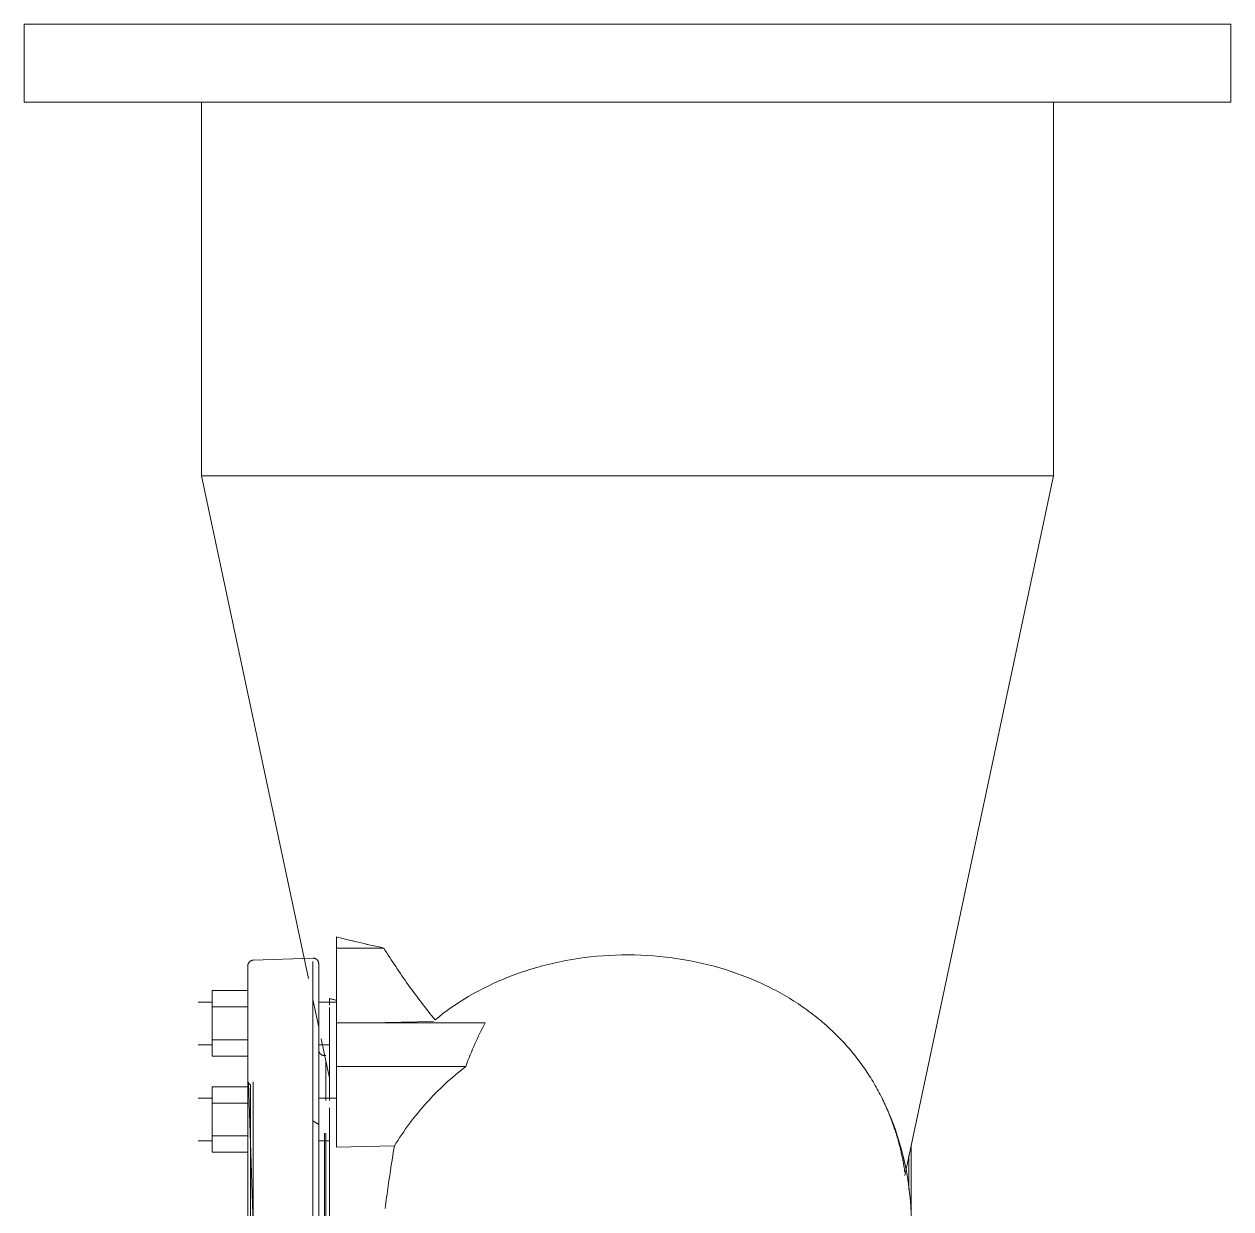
# Model space of a CAD drawing. Extents: x -181672 to 290600, y -29000 to 395522.
# Drawn here: x -159156.6 to -158816.6, y 30234.7 to 30568.4 of the extents above; entities that cross this region are included whole.
import ezdxf

# ---------------------------------------------------------------- set-up
doc = ezdxf.new("R2010")
doc.units = 0
doc.header["$LTSCALE"] = 10
doc.layers.add('XFM7P20PCW$0$M-EQPM', color=252, linetype='Continuous', lineweight=9)
doc.layers.add('XFM7P20PCW$0$M-EQPM-1', color=252, linetype='Continuous', lineweight=20)

# ---------------------------------------------------------------- blocks, each defined once
blk = doc.blocks.new('XFM7P20PCW$0$ui_Standardised Chemical Pump - Mega CPK India 3e 250-200-500_dwg_1_PART_MegaCPK_CASING48_400_0_5002_in_ASM_Mega_CPK_India_3e_250_200_500-945350-剖面 73')
at = {"layer": 'XFM7P20PCW$0$M-EQPM-1'}
for p, q in [((131100.4, 26920.14), (131100.4, 26814.78)), ((131340.4, 26814.78), (131340.4, 26920.01)), ((131100.4, 26814.78), (131130.48, 26673.24)), ((131100.4, 26814.78), (131340.4, 26814.78)), ((131134.57, 26814.78), (131101.48, 26814.78)), ((131298.5, 26617.69), (131340.4, 26814.78)), ((131339.31, 26814.78), (131306.23, 26814.78)), ((131138.4, 26684.93), (131138.4, 26681.78)), ((131138.4, 26684.93), (131138.4, 26681.78)), ((131138.4, 26681.78), (131151.74, 26681.78)), ((131138.4, 26681.78), (131138.4, 26660.57)), ((131138.4, 26665.76), (131138.4, 26681.78)), ((131138.4, 26681.78), (131151.74, 26681.78)), ((131131.74, 26667.32), (131133.4, 26659.53)), ((131136.4, 26667.58), (131136.4, 26666.07)), ((131136.4, 26666.07), (131136.4, 26667.58)), ((131138.4, 26665.9), (131138.4, 26667.06)), ((131138.4, 26667.06), (131138.4, 26665.9)), ((131136.4, 26665.04), (131136.4, 26638.85)), ((131138.4, 26660.57), (131138.4, 26664.38)), ((131180.29, 26660.67), (131138.4, 26660.67)), ((131138.4, 26660.67), (131138.4, 26648.41)), ((131138.4, 26660.67), (131138.4, 26648.3)), ((131134.1, 26656.2), (131136.37, 26645.56)), ((131136.4, 26648.11), (131136.4, 26655.55)), ((131138.4, 26648.41), (131174.82, 26648.41)), ((131138.4, 26625.73), (131138.4, 26648.41)), ((131138.4, 26638.75), (131138.4, 26648.3)), ((131149.24, 26648.41), (131155.4, 26648.41)), ((131136.4, 26636.75), (131136.4, 26587.29)), ((131138.4, 26625.73), (131138.4, 26637.98)), ((131299.69, 26623.47), (131299.69, 26613.54))]:
    blk.add_line(p, q, dxfattribs=at)
at = {"layer": 'XFM7P20PCW$0$M-EQPM-1', "flags": 128}
for points in [[(131165.77, 26661.12), (131152.08, 26660.85), (131143.01, 26660.67)], [(131292.02, 26639.64), (131293.39, 26636.75), (131294.64, 26633.8), (131295.77, 26630.81), (131296.79, 26627.77), (131297.67, 26624.7), (131298.44, 26621.59), (131299.08, 26618.46), (131299.6, 26615.3), (131299.98, 26612.12), (131300.04, 26611.56)], [(131154.73, 26626.07), (131146.56, 26625.9), (131138.4, 26625.73)], [(131300.31, 26626.33), (131300.31, 26617.98), (131300.31, 26606.06), (131300.31, 26593.79), (131300.31, 26582.62)], [(131300.04, 26611.56), (131300.22, 26609.17), (131300.3, 26606.77), (131300.31, 26605.9)]]:
    blk.add_lwpolyline(points, dxfattribs=at)
at = {"layer": 'XFM7P20PCW$0$M-EQPM-1'}
for points in [[(131151.74, 26681.78), (131149.13, 26682.34), (131144.31, 26683.45), (131140.24, 26684.46), (131138.4, 26684.93)], [(131144.51, 26683.42), (131142.28, 26683.95), (131140.23, 26684.45), (131138.4, 26684.93)], [(131138.4, 26684.93), (131138.4, 26682.13), (131138.4, 26679.36), (131138.4, 26676.61)], [(131138.4, 26676.61), (131138.4, 26679.36), (131138.4, 26682.13), (131138.4, 26684.93)], [(131151.74, 26681.78), (131149.15, 26682.35), (131146.74, 26682.9), (131144.51, 26683.42)], [(131166.2, 26661.53), (131163.56, 26664.75), (131158.51, 26671.34), (131153.92, 26678.25), (131151.74, 26681.78)], [(131138.4, 26675.91), (131138.4, 26672.93), (131138.4, 26669.98), (131138.4, 26667.06)], [(131138.4, 26667.06), (131138.4, 26669.98), (131138.4, 26672.93), (131138.4, 26675.91)], [(131138.4, 26667.06), (131138.04, 26667.15), (131137.34, 26667.33), (131136.7, 26667.5), (131136.4, 26667.58)], [(131136.4, 26667.58), (131136.4, 26666.94), (131136.4, 26666.3), (131136.4, 26665.67)], [(131136.4, 26665.67), (131136.4, 26666.3), (131136.4, 26666.94), (131136.4, 26667.58)], [(131180.29, 26660.67), (131179.28, 26658.81), (131177.36, 26654.9), (131175.63, 26650.63), (131174.82, 26648.41)], [(131174.82, 26648.41), (131170.79, 26645.29), (131163.41, 26638.45), (131157.4, 26630.4), (131154.73, 26626.07)]]:
    blk.add_open_spline(points, degree=3, dxfattribs=at)
for points, knots in [([(131298.5, 26618.68), (131298.49, 26618.77), (131298.44, 26619.41), (131298.31, 26620.45), (131298.09, 26621.55), (131298, 26621.96), (131297.86, 26622.58), (131297.64, 26623.62), (131297.29, 26625.17), (131296.89, 26626.81), (131296.5, 26628.22), (131296.15, 26629.34), (131295.58, 26631.03), (131294.66, 26633.73), (131293.51, 26636.52), (131292.62, 26638.4), (131291.94, 26639.79), (131291.05, 26641.53), (131289.9, 26643.63), (131288.63, 26645.69), (131287.27, 26647.74), (131285.33, 26650.47), (131282.64, 26653.8), (131278.99, 26657.67), (131274.92, 26661.36), (131270.41, 26664.84), (131265.46, 26668.06), (131260.06, 26670.98), (131252.33, 26674.43), (131241.68, 26677.78), (131227.77, 26679.92), (131213.44, 26679.95), (131201.82, 26678.22), (131193.09, 26675.88), (131184.8, 26672.98), (131175.42, 26668.36), (131169.07, 26663.95), (131166.2, 26661.53)], [-0.773737, -0.773737, -0.773737, -0.773737, -0.7697368, -0.7467105, -0.7409539, -0.7380757, -0.7351974, -0.7236842, -0.7121711, -0.7006579, -0.6891447, -0.6833882, -0.6776316, -0.6546053, -0.6315789, -0.625, -0.6184211, -0.6052632, -0.5921053, -0.5789474, -0.5657895, -0.5526316, -0.5263158, -0.5, -0.4736842, -0.4473684, -0.4210526, -0.3947368, -0.3684211, -0.3157895, -0.2631579, -0.2105263, -0.1578947, -0.1315789, -0.1052632, -0.0526316, 0, 0, 0, 0]), ([(131136.4, 26655.16), (131136.4, 26655.08), (131136.4, 26654.36), (131136.4, 26653.35), (131136.4, 26652.33), (131136.4, 26651.77), (131136.4, 26651.36), (131136.4, 26650.97), (131136.4, 26650.43), (131136.4, 26649.51), (131136.4, 26648.27), (131136.4, 26647.42), (131136.4, 26647.07)], [-0.789686, -0.789686, -0.789686, -0.789686, -0.7857143, -0.75, -0.7321429, -0.7232143, -0.7142857, -0.7053571, -0.6964286, -0.6785714, -0.6428571, -0.6071429, -0.6071429, -0.6071429, -0.6071429]), ([(131136.4, 26647.08), (131136.4, 26647.44), (131136.4, 26648.28), (131136.4, 26649.52), (131136.4, 26650.44), (131136.4, 26650.97), (131136.4, 26651.37), (131136.4, 26651.78), (131136.4, 26652.34), (131136.4, 26653.36), (131136.4, 26654.37), (131136.4, 26655.09), (131136.4, 26655.16)], [-0.3928571, -0.3928571, -0.3928571, -0.3928571, -0.3571429, -0.3214286, -0.3035714, -0.2946429, -0.2857143, -0.2767857, -0.2678571, -0.25, -0.2142857, -0.2105379, -0.2105379, -0.2105379, -0.2105379]), ([(131152.12, 26608.38), (131152.39, 26610.58), (131153.21, 26616.77), (131154.11, 26622.52), (131154.73, 26626.07)], [0.2345194, 0.2345194, 0.2345194, 0.2345194, 0.5, 1, 1, 1, 1])]:
    blk.add_open_spline(points, degree=3, knots=knots, dxfattribs=at)
blk = doc.blocks.new('XFM7P20PCW$0$ui_Standardised Chemical Pump - Mega CPK India 3e 250-200-500_dwg_2_PART_casing_cover_34_in_ASM_Mega_CPK_India_3e_250_200_500-945351-剖面 73')
at = {"layer": 'XFM7P20PCW$0$M-EQPM-1'}
for p, q in [((131131.74, 26678.95), (131114.96, 26678.37)), ((131131.74, 26384.01), (131131.74, 26677.98)), ((131133.4, 26384.01), (131133.4, 26675.72)), ((131113.42, 26669.8), (131103.4, 26669.8)), ((131103.4, 26669.8), (131103.4, 26665.18)), ((131103.4, 26665.18), (131103.4, 26669.8)), ((131113.42, 26669.8), (131103.4, 26669.8)), ((131103.4, 26669.8), (131103.4, 26665.18)), ((131103.4, 26665.18), (131103.4, 26669.8)), ((131113.42, 26665.18), (131113.42, 26669.8)), ((131113.42, 26669.8), (131113.42, 26665.18)), ((131113.42, 26665.18), (131113.42, 26669.8)), ((131113.42, 26669.8), (131113.42, 26665.18)), ((131103.4, 26666.56), (131099.4, 26666.56)), ((131103.4, 26666.56), (131099.4, 26666.56)), ((131131.74, 26669.39), (131131.74, 26633.71)), ((131138.4, 26666.56), (131133.4, 26666.56)), ((131138.4, 26666.56), (131136.4, 26666.56)), ((131103.4, 26660.56), (131103.4, 26665.76)), ((131103.4, 26665.76), (131103.4, 26660.56)), ((131103.4, 26660.56), (131103.4, 26665.76)), ((131103.4, 26665.76), (131103.4, 26660.56)), ((131103.4, 26665.18), (131113.42, 26665.18)), ((131103.4, 26655.94), (131103.4, 26665.18)), ((131113.42, 26665.18), (131103.4, 26665.18)), ((131103.4, 26665.18), (131103.4, 26655.94)), ((131103.4, 26665.18), (131113.42, 26665.18)), ((131103.4, 26655.94), (131103.4, 26665.18)), ((131113.42, 26665.18), (131103.4, 26665.18)), ((131103.4, 26665.18), (131103.4, 26655.94)), ((131113.42, 26655.94), (131113.42, 26665.18)), ((131113.42, 26665.18), (131113.42, 26655.94)), ((131113.42, 26655.94), (131113.42, 26665.18)), ((131113.42, 26665.18), (131113.42, 26655.94)), ((131103.4, 26660.56), (131103.4, 26655.37)), ((131103.4, 26655.37), (131103.4, 26660.56)), ((131103.4, 26660.56), (131103.4, 26655.37)), ((131103.4, 26655.37), (131103.4, 26660.56)), ((131133.4, 26661.58), (131133.4, 26632.8)), ((131099.4, 26654.56), (131103.4, 26654.56)), ((131099.4, 26654.56), (131103.4, 26654.56)), ((131113.42, 26655.94), (131103.4, 26655.94)), ((131103.4, 26651.32), (131103.4, 26655.94)), ((131113.42, 26655.94), (131103.4, 26655.94)), ((131103.4, 26655.94), (131103.4, 26651.32)), ((131113.42, 26655.94), (131103.4, 26655.94)), ((131103.4, 26651.32), (131103.4, 26655.94)), ((131113.42, 26655.94), (131103.4, 26655.94)), ((131103.4, 26655.94), (131103.4, 26651.32)), ((131113.42, 26655.94), (131113.42, 26651.32)), ((131113.42, 26651.32), (131113.42, 26655.94)), ((131113.42, 26655.94), (131113.42, 26651.32)), ((131113.42, 26651.32), (131113.42, 26655.94)), ((131133.4, 26654.56), (131136.4, 26654.56)), ((131133.4, 26654.56), (131134.63, 26654.56)), ((131113.42, 26651.32), (131103.4, 26651.32)), ((131113.42, 26651.32), (131103.4, 26651.32)), ((131133.4, 26384.01), (131133.4, 26651.64)), ((131133.4, 26651.64), (131133.4, 26633.36)), ((131135.4, 26651.51), (131135, 26651.51)), ((131135.4, 26638.82), (131135.4, 26650.04)), ((131135.4, 26650.04), (131135.4, 26638.82)), ((131113.42, 26571.03), (131113.42, 26646.3)), ((131113.42, 26646.3), (131113.42, 26384.01)), ((131113.42, 26642.73), (131103.4, 26642.73)), ((131103.4, 26642.73), (131103.4, 26638.11)), ((131103.4, 26638.11), (131103.4, 26642.73)), ((131113.42, 26642.73), (131103.4, 26642.73)), ((131103.4, 26642.73), (131103.4, 26638.11)), ((131103.4, 26638.11), (131103.4, 26642.73)), ((131113.42, 26638.11), (131113.42, 26642.73)), ((131113.42, 26642.73), (131113.42, 26638.11)), ((131113.42, 26638.11), (131113.42, 26642.73)), ((131113.42, 26642.73), (131113.42, 26638.11)), ((131113.63, 26643.68), (131113.63, 26644.01)), ((131113.63, 26644.01), (131113.63, 26643.71)), ((131113.63, 26643.68), (131113.63, 26643.71)), ((131114.2, 26585.01), (131114.2, 26643.25)), ((131114.96, 26644.05), (131114.96, 26384.01)), ((131103.4, 26639.49), (131099.4, 26639.49)), ((131103.4, 26639.49), (131099.4, 26639.49)), ((131138.4, 26639.49), (131133.4, 26639.49)), ((131135.4, 26639.49), (131133.4, 26639.49)), ((131103.4, 26633.49), (131103.4, 26638.69)), ((131103.4, 26638.69), (131103.4, 26633.49)), ((131103.4, 26633.49), (131103.4, 26638.69)), ((131103.4, 26638.69), (131103.4, 26633.49)), ((131103.4, 26638.11), (131113.42, 26638.11)), ((131103.4, 26629.62), (131103.4, 26638.11)), ((131113.42, 26638.11), (131103.4, 26638.11)), ((131103.4, 26638.11), (131103.4, 26629.62)), ((131103.4, 26638.11), (131113.42, 26638.11)), ((131103.4, 26629.62), (131103.4, 26638.11)), ((131113.42, 26638.11), (131103.4, 26638.11)), ((131103.4, 26638.11), (131103.4, 26628.87)), ((131113.42, 26629.62), (131113.42, 26638.11)), ((131113.42, 26638.11), (131113.42, 26629.62)), ((131113.42, 26629.62), (131113.42, 26638.11)), ((131113.42, 26638.11), (131113.42, 26628.87)), ((131103.4, 26633.49), (131103.4, 26628.3)), ((131103.4, 26628.3), (131103.4, 26633.49)), ((131103.4, 26633.49), (131103.4, 26628.3)), ((131103.4, 26628.3), (131103.4, 26633.49)), ((131133.4, 26632.15), (131131.74, 26633.11)), ((131131.74, 26633.08), (131133.4, 26632.12)), ((131133.4, 26633.49), (131133.4, 26631.89)), ((131133.4, 26631.89), (131133.4, 26633.49)), ((131113.42, 26628.87), (131103.4, 26628.87)), ((131103.4, 26624.25), (131103.4, 26628.87)), ((131113.42, 26628.87), (131103.4, 26628.87)), ((131103.4, 26628.87), (131103.4, 26624.25)), ((131113.42, 26628.87), (131103.4, 26628.87)), ((131103.4, 26624.25), (131103.4, 26628.87)), ((131113.42, 26628.87), (131103.4, 26628.87)), ((131103.4, 26628.87), (131103.4, 26624.25)), ((131113.42, 26628.87), (131113.42, 26624.25)), ((131113.42, 26624.25), (131113.42, 26628.87)), ((131113.42, 26628.87), (131113.42, 26624.25)), ((131113.42, 26624.25), (131113.42, 26628.87)), ((131135, 26629.62), (131135, 26587.73)), ((131135.4, 26587.73), (131135.4, 26629.62)), ((131135.4, 26629.62), (131135.4, 26587.73)), ((131135.4, 26587.91), (131135.4, 26629.5)), ((131135.4, 26629.5), (131135.4, 26587.91)), ((131099.4, 26627.49), (131103.4, 26627.49)), ((131099.4, 26627.49), (131103.4, 26627.49)), ((131114.2, 26627.49), (131114.2, 26585.03)), ((131133.4, 26627.49), (131136.4, 26627.49)), ((131135.4, 26628.3), (131135.4, 26588.8)), ((131135.4, 26588.83), (131135.4, 26628.3)), ((131135.4, 26627.98), (131135.4, 26587.34)), ((131135.4, 26587.35), (131135.4, 26627.9)), ((131113.42, 26624.25), (131103.4, 26624.25)), ((131113.42, 26624.25), (131103.4, 26624.25))]:
    blk.add_line(p, q, dxfattribs=at)
at = {"layer": 'XFM7P20PCW$0$M-EQPM-1', "flags": 128}
for points in [[(131113.42, 26676.77), (131113.42, 26676.83), (131113.42, 26676.89), (131113.43, 26676.96), (131113.44, 26677.02), (131113.45, 26677.08), (131113.46, 26677.15), (131113.48, 26677.21), (131113.5, 26677.27), (131113.52, 26677.33), (131113.54, 26677.39), (131113.57, 26677.45), (131113.6, 26677.51), (131113.63, 26677.56), (131113.66, 26677.62), (131113.7, 26677.67), (131113.73, 26677.72), (131113.77, 26677.77), (131113.81, 26677.82), (131113.86, 26677.87), (131113.9, 26677.91), (131113.95, 26677.96), (131114, 26678), (131114.05, 26678.04), (131114.1, 26678.08), (131114.15, 26678.11), (131114.21, 26678.15), (131114.26, 26678.18), (131114.32, 26678.21), (131114.38, 26678.23), (131114.44, 26678.26), (131114.5, 26678.28), (131114.56, 26678.3), (131114.62, 26678.32), (131114.68, 26678.33), (131114.74, 26678.34), (131114.81, 26678.35), (131114.87, 26678.36), (131114.94, 26678.36), (131114.96, 26678.37)], [(131113.42, 26630.36), (131113.42, 26636.48), (131113.42, 26642.21), (131113.42, 26647.52), (131113.42, 26652.41), (131113.42, 26656.87), (131113.42, 26660.89), (131113.42, 26664.48), (131113.42, 26667.61), (131113.42, 26670.29), (131113.42, 26672.51), (131113.42, 26674.27), (131113.42, 26675.56), (131113.42, 26676.39), (131113.42, 26676.75), (131113.42, 26676.77)], [(131113.42, 26676.77), (131113.42, 26676.53), (131113.42, 26675.83), (131113.42, 26674.66), (131113.42, 26673.03), (131113.42, 26670.93), (131113.42, 26668.38), (131113.42, 26665.37), (131113.42, 26661.91), (131113.42, 26658), (131113.42, 26653.66), (131113.42, 26648.88), (131113.42, 26643.68), (131113.42, 26638.07), (131113.42, 26632.05), (131113.42, 26625.63), (131113.42, 26618.83), (131113.42, 26611.65), (131113.42, 26604.11)], [(131131.74, 26678.95), (131131.8, 26678.95), (131131.87, 26678.95), (131131.93, 26678.95), (131132, 26678.94), (131132.06, 26678.93), (131132.12, 26678.92), (131132.18, 26678.91), (131132.25, 26678.89), (131132.31, 26678.87), (131132.37, 26678.85), (131132.43, 26678.82), (131132.49, 26678.8), (131132.54, 26678.77), (131132.6, 26678.74), (131132.65, 26678.7), (131132.71, 26678.67), (131132.76, 26678.63), (131132.81, 26678.59), (131132.86, 26678.55), (131132.9, 26678.51), (131132.95, 26678.46), (131132.99, 26678.41), (131133.04, 26678.37), (131133.07, 26678.32), (131133.11, 26678.26), (131133.15, 26678.21), (131133.18, 26678.16), (131133.21, 26678.1), (131133.24, 26678.04), (131133.27, 26677.98), (131133.29, 26677.93), (131133.31, 26677.86), (131133.33, 26677.8), (131133.35, 26677.74), (131133.36, 26677.68), (131133.37, 26677.62), (131133.38, 26677.55), (131133.39, 26677.49), (131133.4, 26677.43), (131133.4, 26677.36), (131133.4, 26677.35)], [(131133.4, 26602.45), (131133.4, 26610.1), (131133.4, 26617.39), (131133.4, 26624.31), (131133.4, 26630.85), (131133.4, 26636.99), (131133.4, 26642.73), (131133.4, 26648.05), (131133.4, 26652.95), (131133.4, 26657.42), (131133.4, 26661.45), (131133.4, 26665.04), (131133.4, 26668.18), (131133.4, 26670.86), (131133.4, 26673.08), (131133.4, 26674.85), (131133.4, 26676.14), (131133.4, 26676.97), (131133.4, 26677.34), (131133.4, 26677.35)], [(131133.4, 26677.35), (131133.4, 26677.12), (131133.4, 26676.41), (131133.4, 26675.24)], [(131133.4, 26660.41), (131133.4, 26658.55), (131133.4, 26654.2), (131133.4, 26649.41), (131133.4, 26644.2), (131133.4, 26638.58), (131133.4, 26632.55)], [(131133.4, 26653.11), (131133.4, 26653.05), (131133.4, 26652.98), (131133.41, 26652.92), (131133.42, 26652.85), (131133.43, 26652.79), (131133.44, 26652.73), (131133.46, 26652.67), (131133.48, 26652.61), (131133.5, 26652.55), (131133.52, 26652.49), (131133.55, 26652.43), (131133.58, 26652.37), (131133.61, 26652.31), (131133.64, 26652.26), (131133.68, 26652.21), (131133.71, 26652.15), (131133.75, 26652.1), (131133.79, 26652.05), (131133.84, 26652.01), (131133.88, 26651.96), (131133.93, 26651.92), (131133.98, 26651.88), (131134.03, 26651.84), (131134.08, 26651.8), (131134.13, 26651.76), (131134.19, 26651.73), (131134.24, 26651.7), (131134.3, 26651.67), (131134.36, 26651.64), (131134.42, 26651.62), (131134.48, 26651.6), (131134.54, 26651.58), (131134.6, 26651.56), (131134.66, 26651.55), (131134.72, 26651.53), (131134.79, 26651.52), (131134.85, 26651.52), (131134.92, 26651.51), (131134.98, 26651.51), (131135, 26651.51)], [(131113.63, 26643.71), (131114.39, 26621.2), (131114.96, 26604.07)], [(131114.96, 26604.04), (131114.39, 26621.18), (131113.63, 26643.68)], [(131113.42, 26570.32), (131113.42, 26577.05), (131113.42, 26585.7), (131113.42, 26594.02), (131113.42, 26602.01), (131113.42, 26609.65), (131113.42, 26616.93), (131113.42, 26623.83), (131113.42, 26629.62)]]:
    blk.add_lwpolyline(points, dxfattribs=at)
at = {"layer": 'XFM7P20PCW$0$M-EQPM-1'}
blk.add_open_spline([(131114.2, 26643.25), (131114.09, 26643.31), (131113.88, 26643.44), (131113.71, 26643.61), (131113.63, 26643.71)], degree=3, dxfattribs=at)
blk = doc.blocks.new('XFM7P20PCW$0$ui_Standardised Chemical Pump - Mega CPK India 3e 250-200-500_dwg_7_PART_Flange_EN1092_1_PN16_DN200_in_ASM_Mega_CPK_India_3e_250_200_500-945356-剖面 73')
at = {"layer": 'XFM7P20PCW$0$M-EQPM-1'}
for p, q in [((131050.4, 26942.01), (131050.4, 26920.01)), ((131390.4, 26942.01), (131050.4, 26942.01)), ((131100.19, 26942.01), (131050.4, 26942.01)), ((131067.06, 26942.01), (131088.92, 26942.01)), ((131067.06, 26942.01), (131088.92, 26942.01)), ((131067.06, 26942.01), (131088.92, 26942.01)), ((131067.06, 26942.01), (131088.92, 26942.01)), ((131086.4, 26942.01), (131354.4, 26942.01)), ((131086.4, 26942.01), (131099.3, 26942.01)), ((131105.1, 26942.01), (131127.1, 26942.01)), ((131105.1, 26942.01), (131127.1, 26942.01)), ((131171.22, 26942.01), (131193.22, 26942.01)), ((131171.22, 26942.01), (131193.22, 26942.01)), ((131247.57, 26942.01), (131269.57, 26942.01)), ((131247.57, 26942.01), (131269.57, 26942.01)), ((131313.69, 26942.01), (131335.69, 26942.01)), ((131313.69, 26942.01), (131335.69, 26942.01)), ((131390.4, 26942.01), (131340.6, 26942.01)), ((131341.49, 26942.01), (131354.4, 26942.01)), ((131351.87, 26942.01), (131355.76, 26942.01)), ((131351.87, 26942.01), (131355.76, 26942.01)), ((131351.87, 26942.01), (131355.76, 26942.01)), ((131351.87, 26942.01), (131355.76, 26942.01)), ((131357.37, 26942.01), (131373.87, 26942.01)), ((131357.37, 26942.01), (131373.87, 26942.01)), ((131357.37, 26942.01), (131373.87, 26942.01)), ((131357.37, 26942.01), (131373.87, 26942.01)), ((131390.4, 26920.01), (131390.4, 26942.01)), ((131050.4, 26920.01), (131390.4, 26920.01)), ((131050.4, 26920.01), (131100.19, 26920.01)), ((131088.92, 26920.01), (131067.06, 26920.01)), ((131088.92, 26920.01), (131067.06, 26920.01)), ((131067.06, 26920.01), (131088.92, 26920.01)), ((131088.92, 26920.01), (131067.06, 26920.01)), ((131127.1, 26920.01), (131105.1, 26920.01)), ((131127.1, 26920.01), (131105.1, 26920.01)), ((131193.22, 26920.01), (131171.22, 26920.01)), ((131193.22, 26920.01), (131171.22, 26920.01)), ((131269.57, 26920.01), (131247.57, 26920.01)), ((131269.57, 26920.01), (131247.57, 26920.01)), ((131335.69, 26920.01), (131313.69, 26920.01)), ((131335.69, 26920.01), (131313.69, 26920.01)), ((131340.6, 26920.01), (131390.4, 26920.01)), ((131355.76, 26920.01), (131351.87, 26920.01)), ((131355.76, 26920.01), (131351.87, 26920.01)), ((131355.76, 26920.01), (131351.87, 26920.01)), ((131355.76, 26920.01), (131351.87, 26920.01)), ((131373.87, 26920.01), (131357.37, 26920.01)), ((131373.87, 26920.01), (131357.37, 26920.01)), ((131373.87, 26920.01), (131357.37, 26920.01)), ((131373.87, 26920.01), (131357.37, 26920.01))]:
    blk.add_line(p, q, dxfattribs=at)
blk = doc.blocks.new('XFM7P20PCW$0$ui_Standardised Chemical Pump - Mega CPK India 3e 250-200-500_dwg-945349-剖面 73')
for name in ['XFM7P20PCW$0$ui_Standardised Chemical Pump - Mega CPK India 3e 250-200-500_dwg_7_PART_Flange_EN1092_1_PN16_DN200_in_ASM_Mega_CPK_India_3e_250_200_500-945356-剖面 73', 'XFM7P20PCW$0$ui_Standardised Chemical Pump - Mega CPK India 3e 250-200-500_dwg_1_PART_MegaCPK_CASING48_400_0_5002_in_ASM_Mega_CPK_India_3e_250_200_500-945350-剖面 73', 'XFM7P20PCW$0$ui_Standardised Chemical Pump - Mega CPK India 3e 250-200-500_dwg_2_PART_casing_cover_34_in_ASM_Mega_CPK_India_3e_250_200_500-945351-剖面 73']:
    blk.add_blockref(name, (0, 0))
blk = doc.blocks.new('XFM7P20PCW$0$ui_Standardised Chemical Pump - _D_Standardised Chemical Pump_MCPK250-200-500 CC XME 15204A-945604-剖面 73')
blk.add_blockref('XFM7P20PCW$0$ui_Standardised Chemical Pump - Mega CPK India 3e 250-200-500_dwg-945349-剖面 73', (0, 0))
blk = doc.blocks.new('XFM7P20PCW')
at = {"layer": 'XFM7P20PCW$0$M-EQPM'}
blk.add_blockref('XFM7P20PCW$0$ui_Standardised Chemical Pump - _D_Standardised Chemical Pump_MCPK250-200-500 CC XME 15204A-945604-剖面 73', (-290206.96401, 3626.41844), dxfattribs=at)

msp = doc.modelspace()

# ---------------------------------------------------------------- block references
msp.add_blockref('XFM7P20PCW', (0, 0))

doc.saveas('drawing.dxf')
